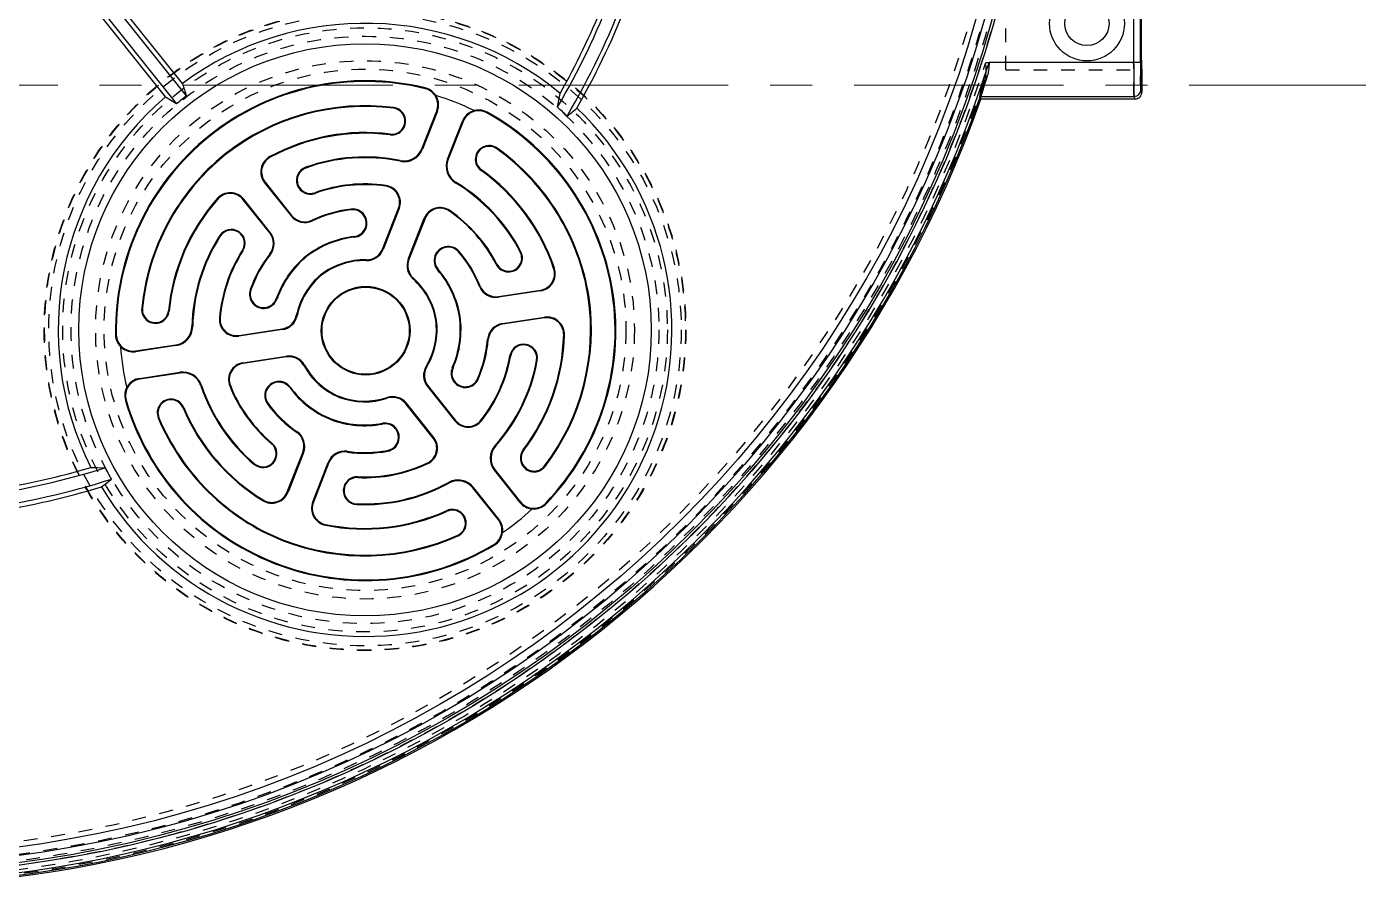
# Model space of a CAD drawing. Header units: millimetres. Extents: x -2414 to 10498, y -2238 to 649.
# Drawn here: x -99.7 to 57.7, y -1091.4 to -989.7 of the extents above; entities that cross this region are included whole.
import ezdxf

# ---------------------------------------------------------------- set-up
doc = ezdxf.new("R2010")
doc.units = ezdxf.units.MM
doc.header["$LTSCALE"] = 16.335
doc.linetypes.add('CENTER', pattern=[0.6, 0.375, -0.075, 0.075, -0.075])
doc.linetypes.add('HIDDEN', pattern=[0.2, 0.1, -0.1])
doc.layers.get('0').update_dxf_attribs({"linetype": 'CONTINUOUS'})
doc.layers.add('DEFAULT_2', color=8, linetype='HIDDEN')
doc.layers.add('moldbase', color=7, linetype='CONTINUOUS', lineweight=20)

msp = doc.modelspace()

# ---------------------------------------------------------------- linework, layer by layer
at = {"color": 7, "linetype": 'Continuous'}
for p, q in [((-80.785, -997.893), (-96.365, -978.355)), ((-97.541, -979.292), (-81.96, -998.83)), ((-81.275, -996.421), (-95.039, -979.16)), ((-97.051, -980.764), (-83.286, -998.025)), ((31.148, -983.1), (31.148, -993.927)), ((31.952, -993.927), (31.952, -983.099)), ((31.952, -993.927), (14.059, -993.927)), ((32.112, -994.794), (32.112, -997.457)), ((-52.563, -996.939), (-52.585, -997.028)), ((32.005, -997.138), (32.112, -997.457)), ((-56.327, -999.345), (-56.316, -999.256)), ((13.097, -997.941), (31.202, -997.941)), ((13.097, -998.262), (13.097, -997.941)), ((31.308, -998.262), (13.097, -998.262)), ((31.308, -998.262), (31.202, -997.941)), ((-52.98, -1004.154), (-51.218, -999.665)), ((-51.135, -999.698), (-52.897, -1004.187)), ((-51.218, -999.665), (-51.135, -999.698)), ((-49.932, -1005.35), (-48.171, -1000.861)), ((-48.087, -1000.894), (-49.849, -1005.383)), ((-48.171, -1000.861), (-48.087, -1000.894)), ((-45.247, -999.81), (-45.292, -999.89)), ((-56.717, -1002.403), (-56.728, -1002.491)), ((-44.125, -1004.134), (-44.072, -1004.061)), ((-76.197, -1004.852), (-76.253, -1004.782)), ((-70.929, -1005.062), (-70.886, -1005.14)), ((-55.535, -1005.616), (-55.517, -1005.529)), ((-52.897, -1004.187), (-52.98, -1004.154)), ((-49.849, -1005.383), (-49.932, -1005.35)), ((-66.675, -1006.409), (-66.705, -1006.325)), ((-45.919, -1006.641), (-45.971, -1006.714)), ((-71.558, -1008.156), (-71.488, -1008.101)), ((-71.558, -1008.156), (-68.435, -1012.072)), ((-71.488, -1008.101), (-68.365, -1012.016)), ((-57.233, -1008.468), (-57.246, -1008.557)), ((-48.971, -1008.193), (-48.925, -1008.116)), ((-77.165, -1010.035), (-77.098, -1010.094)), ((-74.078, -1010.166), (-74.008, -1010.11)), ((-70.956, -1014.082), (-74.078, -1010.166)), ((-70.885, -1014.026), (-74.008, -1010.11)), ((-65.624, -1009.328), (-65.593, -1009.413)), ((-61.307, -1011.356), (-61.317, -1011.267)), ((-57.629, -1015.999), (-55.73, -1011.159)), ((-55.646, -1011.192), (-57.546, -1016.032)), ((-55.73, -1011.159), (-55.646, -1011.192)), ((-49.666, -1011.438), (-49.717, -1011.512)), ((-68.365, -1012.016), (-68.435, -1012.072)), ((-65.903, -1012.66), (-65.941, -1012.579)), ((-54.582, -1017.196), (-52.682, -1012.355)), ((-52.599, -1012.388), (-54.499, -1017.228)), ((-52.682, -1012.355), (-52.599, -1012.388)), ((-76.798, -1014.482), (-76.873, -1014.434)), ((-70.885, -1014.026), (-70.956, -1014.082)), ((-60.955, -1014.509), (-60.945, -1014.598)), ((-74.186, -1016.157), (-74.111, -1016.205)), ((-70.876, -1016.626), (-70.947, -1016.571)), ((-57.546, -1016.032), (-57.629, -1015.999)), ((-48.644, -1016.326), (-48.577, -1016.267)), ((-41.345, -1016.351), (-41.265, -1016.31)), ((-66.652, -1016.821), (-66.597, -1016.892)), ((-59.529, -1017.355), (-59.527, -1017.265)), ((-54.499, -1017.228), (-54.582, -1017.196)), ((-44.101, -1017.776), (-44.181, -1017.817)), ((-64.835, -1019.1), (-64.891, -1019.03)), ((-54.028, -1019.514), (-53.969, -1019.447)), ((-51.047, -1018.398), (-51.115, -1018.457)), ((-37.31, -1018.257), (-37.395, -1018.286)), ((-73.17, -1020.816), (-73.255, -1020.787)), ((-46.162, -1020.408), (-46.079, -1020.374)), ((-43.92, -1021.611), (-38.967, -1020.865)), ((-38.954, -1020.953), (-43.907, -1021.7)), ((-38.967, -1020.865), (-38.954, -1020.953)), ((-70.174, -1021.861), (-70.09, -1021.89)), ((-43.907, -1021.7), (-43.92, -1021.611)), ((-33.306, -1021.687), (-33.217, -1021.673)), ((-85.989, -1022.998), (-86.078, -1022.989)), ((-82.921, -1023.298), (-82.832, -1023.307)), ((-76.892, -1024.145), (-76.803, -1024.152)), ((-67.718, -1023.885), (-67.805, -1023.867)), ((-51.326, -1024.403), (-51.237, -1024.389)), ((-48.444, -1023.969), (-48.533, -1023.981)), ((-43.439, -1024.799), (-38.487, -1024.052)), ((-38.474, -1024.141), (-43.426, -1024.887)), ((-38.487, -1024.052), (-38.474, -1024.141)), ((-80.05, -1025.165), (-80.14, -1025.164)), ((-74.604, -1026.21), (-69.462, -1025.435)), ((-69.449, -1025.523), (-74.59, -1026.298)), ((-69.462, -1025.435), (-69.449, -1025.523)), ((-43.426, -1024.887), (-43.439, -1024.799)), ((-89.171, -1026.132), (-89.08, -1026.131)), ((-86.813, -1028.05), (-82.045, -1027.331)), ((-82.032, -1027.42), (-86.8, -1028.138)), ((-82.045, -1027.331), (-82.032, -1027.42)), ((-74.59, -1026.298), (-74.604, -1026.21)), ((-45.214, -1026.698), (-45.125, -1026.706)), ((-36.121, -1026.144), (-36.211, -1026.142)), ((-86.8, -1028.138), (-86.813, -1028.05)), ((-74.116, -1029.447), (-68.974, -1028.672)), ((-68.961, -1028.761), (-74.103, -1029.536)), ((-68.974, -1028.672), (-68.961, -1028.761)), ((-42.469, -1028.606), (-42.557, -1028.59)), ((-39.415, -1029.155), (-39.327, -1029.17)), ((-86.325, -1031.287), (-81.557, -1030.569)), ((-81.544, -1030.657), (-86.312, -1031.376)), ((-81.557, -1030.569), (-81.544, -1030.657)), ((-74.103, -1029.536), (-74.116, -1029.447)), ((-66.837, -1029.728), (-66.916, -1029.771)), ((-52.467, -1029.871), (-52.391, -1029.917)), ((-49.29, -1030.058), (-49.372, -1030.022)), ((-86.312, -1031.376), (-86.325, -1031.287)), ((-78.999, -1032.139), (-79.084, -1032.167)), ((-75.681, -1032.183), (-75.598, -1032.15)), ((-68.588, -1032.386), (-68.516, -1032.333)), ((-52.313, -1032.249), (-52.243, -1032.193)), ((-52.313, -1032.249), (-49.071, -1036.315)), ((-52.243, -1032.193), (-49.001, -1036.259)), ((-46.383, -1031.33), (-46.301, -1031.366)), ((-88.001, -1033.903), (-87.913, -1033.878)), ((-62.672, -1033.451), (-62.705, -1033.534)), ((-57.087, -1033.555), (-57.059, -1033.64)), ((-81.192, -1034.769), (-81.109, -1034.734)), ((-71.143, -1034.267), (-71.215, -1034.32)), ((-54.873, -1034.29), (-54.803, -1034.234)), ((-51.631, -1038.356), (-54.873, -1034.29)), ((-51.561, -1038.3), (-54.803, -1034.234)), ((-84.035, -1035.96), (-84.118, -1035.995)), ((-63.738, -1036.163), (-63.704, -1036.08)), ((-57.612, -1036.694), (-57.629, -1036.606)), ((-49.001, -1036.259), (-49.071, -1036.315)), ((-45.919, -1036.302), (-45.99, -1036.246)), ((-67.716, -1037.595), (-67.767, -1037.669)), ((-51.561, -1038.3), (-51.631, -1038.356)), ((-70.741, -1039.019), (-70.683, -1038.951)), ((-68.872, -1044.712), (-67.042, -1040.05)), ((-66.959, -1040.082), (-68.789, -1044.745)), ((-67.042, -1040.05), (-66.959, -1040.082)), ((-61.795, -1039.92), (-61.807, -1040.008)), ((-57.019, -1039.811), (-57.002, -1039.899)), ((-44.298, -1039.198), (-44.232, -1039.258)), ((-40.924, -1039.782), (-40.996, -1039.728)), ((-72.743, -1041.389), (-72.801, -1041.458)), ((-65.871, -1045.89), (-64.041, -1041.227)), ((-63.958, -1041.26), (-65.788, -1045.922)), ((-64.041, -1041.227), (-63.958, -1041.26)), ((-52.275, -1041.37), (-52.313, -1041.289)), ((-38.471, -1041.649), (-38.4, -1041.703)), ((-60.546, -1043.021), (-60.542, -1042.931)), ((-44.379, -1042.198), (-44.309, -1042.142)), ((-44.379, -1042.198), (-41.373, -1045.968)), ((-44.309, -1042.142), (-41.303, -1045.913)), ((-68.789, -1044.745), (-68.872, -1044.712)), ((-49.812, -1043.595), (-49.769, -1043.673)), ((-46.939, -1044.239), (-46.869, -1044.184)), ((-43.933, -1048.01), (-46.939, -1044.239)), ((-43.863, -1047.954), (-46.869, -1044.184)), ((-71.783, -1045.747), (-71.736, -1045.671)), ((-65.788, -1045.922), (-65.871, -1045.89)), ((-60.691, -1046.12), (-60.695, -1046.209)), ((-41.303, -1045.913), (-41.373, -1045.968)), ((-38.269, -1046.112), (-38.336, -1046.048)), ((-49.994, -1047.014), (-50.031, -1046.933)), ((-43.863, -1047.954), (-43.933, -1048.01)), ((-64.358, -1048.662), (-64.341, -1048.574)), ((-69.331, -1050.414), (-69.363, -1050.498)), ((-48.72, -1049.821), (-48.683, -1049.903)), ((-44.414, -1051.012), (-44.461, -1050.933))]:
    msp.add_line(p, q, dxfattribs=at)
for centre, radius in [((-118.638, -951.63), 138.414), ((-118.638, -951.63), 138.114), ((-118.638, -951.63), 137.266), ((-118.638, -951.63), 136.266), ((25.629, -989.317), 4.422), ((25.629, -989.317), 2.613), ((-59.687, -1025.556), 33.834), ((-59.611, -1025.651), 5.242), ((-59.611, -1025.651), 5.152)]:
    msp.add_circle(centre, radius, dxfattribs=at)
for centre, radius, start, end in [((-118.638, -951.63), 94.552, 329.77242, 338.79758), ((-118.638, -951.63), 96.056, 329.58408, 338.98592), ((-118.638, -951.63), 94.018, 330.74092, 337.82908), ((-118.638, -951.63), 96.59, 330.40743, 338.16257), ((-59.687, -1025.556), 36.261, 50.48599, 126.53701), ((-118.638, -951.63), 139.276, 197.67954, 342.32046), ((-118.638, -951.63), 139.577, 198.29371, 341.70629), ((-59.611, -1025.651), 29.564, 76.20792, 180.93208), ((-59.611, -1025.651), 29.473, 76.20792, 180.93208), ((-53.055, -998.944), 1.973, 338.57, 76.20792), ((-53.055, -998.94), 2.06, 338.57, 76.18347), ((-129.181, -980.109), 94.2, 348.28823, 349.31069), ((31.201, -997.137), 0.804, 270.02847, 359.92347), ((31.308, -997.458), 0.804, 270.02417, 0.06753), ((-118.638, -951.63), 139.745, 199.49307, 340.50693), ((-59.687, -1025.556), 36.261, 130.60299, 206.65401), ((-59.687, -1025.556), 36.261, 210.81344, 46.32656), ((-59.687, -1025.556), 34.79, 127.33185, 129.80815), ((-59.698, -1025.779), 26.738, 82.73266, 128.25329), ((-59.698, -1025.779), 26.649, 82.73266, 128.25223), ((-56.522, -1000.874), 1.631, 262.73265, 82.73266), ((-56.522, -1000.874), 1.541, 262.73265, 82.73266), ((-59.687, -1025.556), 28.96, 63.56149, 73.20217), ((-59.687, -1025.556), 34.79, 46.64333, 49.17282), ((-104.758, -913.555), 110.782, 308.49475, 309.26218), ((-46.248, -1001.614), 2.062, 60.97487, 158.57), ((-46.25, -1001.615), 1.973, 60.93208, 158.57), ((-59.611, -1025.651), 29.473, 316.20792, 60.93208), ((-59.611, -1025.651), 29.565, 316.20873, 60.93208), ((-59.698, -1025.779), 23.566, 82.73265, 118.46197), ((-59.698, -1025.779), 23.476, 82.73265, 118.46197), ((-45.022, -1005.387), 1.631, 54.40734, 234.40735), ((-45.022, -1005.387), 1.541, 54.40734, 234.40735), ((-59.635, -1025.804), 26.738, 8.8867, 54.40734), ((-59.467, -1025.595), 26.738, 128.8867, 174.40734), ((-59.467, -1025.595), 26.649, 128.88777, 174.40734), ((-69.947, -1006.872), 2.06, 118.46197, 218.57004), ((-69.947, -1006.872), 1.97, 118.46197, 218.57004), ((-59.698, -1025.779), 20.678, 78.3354, 109.80878), ((-59.698, -1025.779), 20.588, 78.3354, 109.80878), ((-55.065, -1003.336), 2.329, 258.3354, 338.57), ((-55.065, -1003.336), 2.239, 258.3354, 338.57), ((-47.765, -1006.201), 2.329, 158.57, 238.8046), ((-47.765, -1006.201), 2.239, 158.57, 238.8046), ((-59.635, -1025.804), 26.649, 8.88777, 54.40734), ((-66.149, -1007.869), 1.641, 109.80878, 289.80878), ((-66.149, -1007.869), 1.551, 109.80878, 289.80878), ((-59.635, -1025.804), 23.476, 18.67803, 54.40735), ((-59.635, -1025.804), 23.566, 18.67803, 54.40735), ((-59.698, -1025.779), 17.486, 81.89723, 109.80878), ((-59.698, -1025.779), 17.396, 81.89723, 109.80878), ((-57.517, -1010.457), 1.92, 338.57, 81.89723), ((-57.517, -1010.457), 2.009, 338.57, 81.89723), ((-59.635, -1025.804), 20.588, 27.33122, 58.8046), ((-59.635, -1025.804), 20.678, 27.33122, 58.8046), ((-59.467, -1025.595), 23.566, 138.67803, 174.40735), ((-59.467, -1025.595), 23.476, 138.67803, 174.40735), ((-75.618, -1011.395), 2.06, 38.56996, 138.67803), ((-75.618, -1011.395), 1.97, 38.56996, 138.67803), ((-59.698, -1025.779), 14.602, 96.36462, 115.31092), ((-59.698, -1025.779), 14.513, 96.36462, 115.31092), ((-61.131, -1012.933), 1.676, 276.36461, 96.36462), ((-61.131, -1012.933), 1.586, 276.36461, 96.36462), ((-50.812, -1013.089), 2.009, 55.24277, 158.57), ((-50.812, -1013.089), 1.92, 55.24277, 158.57), ((-59.635, -1025.804), 17.396, 27.33122, 55.24277), ((-59.635, -1025.804), 17.486, 27.33122, 55.24277), ((-66.798, -1010.767), 2.094, 218.57005, 295.31092), ((-66.798, -1010.767), 2.004, 218.57005, 295.31092), ((-59.467, -1025.595), 20.678, 147.33122, 178.8046), ((-59.467, -1025.595), 20.588, 147.33122, 178.8046), ((-75.492, -1015.319), 1.641, 327.33122, 147.33122), ((-75.492, -1015.319), 1.551, 327.33122, 147.33122), ((-72.523, -1015.332), 2.004, 321.82908, 38.56996), ((-72.523, -1015.332), 2.094, 321.82908, 38.56996), ((-59.698, -1025.779), 11.34, 96.36461, 127.82325), ((-59.698, -1025.779), 11.25, 96.36461, 127.81731), ((-59.467, -1025.595), 17.486, 147.33122, 175.24277), ((-59.467, -1025.595), 17.396, 147.33122, 175.24277), ((-59.467, -1025.595), 14.602, 141.82908, 160.77538), ((-59.467, -1025.595), 14.513, 141.82908, 160.77538), ((-59.487, -1015.27), 2.085, 268.84843, 338.57), ((-59.487, -1015.27), 1.995, 268.84843, 338.57), ((-49.846, -1017.362), 1.676, 40.77538, 220.77539), ((-49.846, -1017.362), 1.586, 40.77538, 220.77539), ((-59.635, -1025.804), 14.513, 21.82908, 40.77538), ((-59.635, -1025.804), 14.602, 21.82908, 40.77538), ((-42.723, -1017.064), 1.641, 207.33122, 27.33122), ((-42.723, -1017.064), 1.551, 207.33122, 27.33122), ((-59.467, -1025.595), 11.34, 129.31675, 160.77539), ((-59.467, -1025.595), 11.25, 129.32269, 160.77539), ((-59.698, -1025.779), 8.516, 88.84843, 127.57557), ((-59.698, -1025.779), 8.426, 88.84843, 127.565), ((-52.641, -1017.957), 2.085, 158.57, 228.29157), ((-52.641, -1017.957), 1.995, 158.57, 228.29157), ((-59.467, -1025.595), 8.516, 129.56443, 168.29157), ((-59.467, -1025.595), 8.426, 129.575, 168.29157), ((-59.635, -1025.804), 8.426, 9.575, 48.29157), ((-59.635, -1025.804), 8.516, 9.56443, 48.29157), ((-59.635, -1025.804), 11.25, 9.32269, 40.77539), ((-59.635, -1025.804), 11.34, 9.31675, 40.77539), ((-39.261, -1018.917), 1.97, 278.57001, 18.67803), ((-39.261, -1018.917), 2.06, 278.57001, 18.67803), ((-71.672, -1021.339), 1.676, 160.77538, 340.77539), ((-71.672, -1021.339), 1.586, 160.77538, 340.77539), ((-44.219, -1019.629), 2.094, 201.82908, 278.57001), ((-44.219, -1019.629), 2.004, 201.82908, 278.57001), ((-59.679, -1025.512), 26.649, 322.73266, 8.25223), ((-59.679, -1025.512), 26.738, 322.73266, 8.25329), ((-84.455, -1023.148), 1.631, 174.40734, 354.40735), ((-84.455, -1023.148), 1.541, 174.40734, 354.40735), ((-74.89, -1024.311), 2.009, 175.24277, 278.57), ((-74.89, -1024.311), 1.92, 175.24277, 278.57), ((-69.759, -1023.462), 1.995, 278.57, 348.29157), ((-69.759, -1023.462), 2.085, 278.57, 348.29157), ((-59.679, -1025.512), 8.426, 328.84843, 7.565), ((-59.679, -1025.512), 8.516, 328.84843, 7.57557), ((-59.679, -1025.512), 11.25, 336.36461, 7.81731), ((-59.679, -1025.512), 11.34, 336.36461, 7.82325), ((-38.18, -1026.089), 2.06, 358.46197, 98.56999), ((-38.18, -1026.089), 1.97, 358.46197, 98.56999), ((-82.379, -1025.117), 2.239, 278.57, 358.8046), ((-82.379, -1025.117), 2.329, 278.57, 358.8046), ((-43.127, -1026.869), 2.094, 98.56999, 175.31092), ((-43.127, -1026.869), 2.004, 98.56999, 175.31092), ((-87.112, -1026.098), 2.06, 180.95653, 278.57), ((-87.107, -1026.098), 1.973, 180.93208, 278.57), ((-59.687, -1025.556), 28.96, 183.93783, 193.57851), ((-59.679, -1025.512), 14.513, 336.36462, 355.31092), ((-59.679, -1025.512), 14.602, 336.36462, 355.31092), ((-40.942, -1028.88), 1.641, 349.80878, 169.80878), ((-40.942, -1028.88), 1.551, 349.80878, 169.80878), ((-59.679, -1025.512), 23.476, 322.73265, 358.46197), ((-59.679, -1025.512), 23.566, 322.73265, 358.46197), ((-68.663, -1030.734), 2.085, 28.84843, 98.57), ((-68.663, -1030.734), 1.995, 28.84843, 98.57), ((-59.679, -1025.512), 17.396, 321.89723, 349.80878), ((-59.679, -1025.512), 17.486, 321.89723, 349.80878), ((-59.679, -1025.512), 20.588, 318.3354, 349.80878), ((-59.679, -1025.512), 20.678, 318.3354, 349.80878), ((-81.21, -1032.871), 2.329, 18.3354, 98.57), ((-81.21, -1032.871), 2.239, 18.3354, 98.57), ((-73.816, -1031.434), 2.009, 98.57, 201.89723), ((-73.816, -1031.434), 1.92, 98.57, 201.89723), ((-59.457, -1025.662), 8.516, 208.84843, 247.57557), ((-59.457, -1025.662), 8.426, 208.84843, 247.565), ((-50.683, -1030.949), 2.085, 148.84843, 218.57), ((-50.683, -1030.949), 1.995, 148.84843, 218.57), ((-47.837, -1030.694), 1.676, 156.36461, 336.36462), ((-47.837, -1030.694), 1.586, 156.36461, 336.36462), ((-86.02, -1033.329), 2.062, 98.57, 196.16513), ((-86.018, -1033.327), 1.973, 98.57, 196.20792), ((-59.457, -1025.662), 20.678, 198.3354, 229.80878), ((-59.457, -1025.662), 20.588, 198.3354, 229.80878), ((-59.457, -1025.662), 17.486, 201.89723, 229.80878), ((-59.457, -1025.662), 17.396, 201.89723, 229.80878), ((-69.866, -1033.327), 1.676, 36.36461, 216.36462), ((-69.866, -1033.327), 1.586, 36.36461, 216.36462), ((-59.457, -1025.662), 11.34, 216.36461, 247.82325), ((-59.457, -1025.662), 11.25, 216.36461, 247.81731), ((-59.611, -1025.651), 29.565, 196.20792, 300.93125), ((-59.611, -1025.651), 29.473, 196.20792, 300.93208), ((-82.614, -1035.365), 1.631, 22.73265, 202.73266), ((-82.614, -1035.365), 1.541, 22.73265, 202.73266), ((-59.732, -1025.554), 8.516, 249.56443, 288.29157), ((-59.732, -1025.554), 8.426, 249.575, 288.29157), ((-56.433, -1035.534), 2.085, 38.57, 108.29157), ((-56.433, -1035.534), 1.995, 38.57, 108.29157), ((-59.457, -1025.662), 23.566, 202.73265, 238.46197), ((-59.457, -1025.662), 23.476, 202.73265, 238.46197), ((-59.457, -1025.662), 14.602, 216.36462, 235.31092), ((-59.457, -1025.662), 14.513, 216.36462, 235.31092), ((-59.457, -1025.662), 26.738, 202.73266, 248.25329), ((-59.457, -1025.662), 26.649, 202.73266, 248.25223), ((-59.732, -1025.554), 11.34, 249.31675, 280.77539), ((-59.732, -1025.554), 11.25, 249.32269, 280.77539), ((-57.315, -1038.253), 1.676, 280.77538, 100.77539), ((-57.315, -1038.253), 1.586, 280.77538, 100.77539), ((-47.5, -1035.062), 2.009, 218.57, 321.89723), ((-47.5, -1035.062), 1.92, 218.57, 321.89723), ((-68.908, -1039.317), 2.004, 338.56999, 55.31092), ((-68.908, -1039.317), 2.094, 338.56999, 55.31092), ((-53.132, -1039.553), 1.92, 295.24277, 38.57), ((-53.132, -1039.553), 2.009, 295.24277, 38.57), ((-71.742, -1040.204), 1.641, 229.80878, 49.80878), ((-71.742, -1040.204), 1.551, 229.80878, 49.80878), ((-62.092, -1041.992), 2.094, 81.82908, 158.57001), ((-62.092, -1041.992), 2.004, 81.82908, 158.57001), ((-59.732, -1025.554), 14.602, 261.82908, 280.77538), ((-59.732, -1025.554), 14.513, 261.82908, 280.77538), ((-42.559, -1040.746), 2.329, 138.3354, 218.57), ((-42.559, -1040.746), 2.239, 138.3354, 218.57), ((-39.698, -1040.715), 1.631, 142.73265, 322.73266), ((-39.698, -1040.715), 1.541, 142.73265, 322.73266), ((-118.638, -951.63), 94.018, 279.31092, 286.39908), ((-88.527, -947.69), 94.2, 267.82931, 268.85177), ((-59.732, -1025.554), 17.486, 267.33122, 295.24277), ((-59.732, -1025.554), 17.396, 267.33122, 295.24277), ((-118.638, -951.63), 96.056, 278.15408, 287.55592), ((-118.638, -951.63), 94.552, 278.34242, 287.36758), ((-158.847, -956.688), 110.782, 307.87782, 308.64525), ((-59.687, -1025.556), 34.79, 207.96718, 210.49667), ((-60.618, -1044.57), 1.641, 87.33122, 267.33122), ((-60.618, -1044.57), 1.551, 87.33122, 267.33122), ((-48.69, -1045.636), 2.329, 38.57, 118.8046), ((-48.69, -1045.636), 2.239, 38.57, 118.8046), ((-118.638, -951.63), 96.59, 278.97743, 286.73257), ((-70.706, -1043.992), 2.06, 238.46197, 338.56999), ((-70.706, -1043.992), 1.97, 238.46197, 338.56999), ((-59.732, -1025.554), 20.678, 267.33122, 298.8046), ((-59.732, -1025.554), 20.588, 267.33122, 298.8046), ((-63.954, -1046.642), 2.06, 158.57001, 258.67803), ((-63.954, -1046.642), 1.97, 158.57001, 258.67803), ((-39.76, -1044.682), 2.063, 218.57, 265.03687), ((-39.76, -1044.682), 1.973, 218.57, 316.20792), ((-59.732, -1025.554), 23.566, 258.67803, 294.40735), ((-59.732, -1025.554), 23.476, 258.67803, 294.40735), ((-49.357, -1048.418), 1.631, 294.40734, 114.40735), ((-49.357, -1048.418), 1.541, 294.40734, 114.40735), ((-45.476, -1049.24), 1.973, 300.93208, 38.57), ((-45.476, -1049.24), 2.063, 352.10313, 38.57), ((-59.687, -1025.556), 28.96, 304.14528, 312.99472), ((-59.732, -1025.554), 26.738, 248.8867, 294.40734), ((-59.732, -1025.554), 26.649, 248.88777, 294.40734)]:
    msp.add_arc(centre, radius, start, end, dxfattribs=at)
for points, knots in [([(32.112, -983.84), (32.109, -983.84), (32.105, -983.852), (32.101, -983.869), (32.097, -983.904), (32.09, -983.973), (32.083, -984.093), (32.074, -984.273), (32.066, -984.502), (32.058, -984.777), (32.051, -985.097), (32.041, -985.6), (32.031, -986.313), (32.023, -987.248), (32.017, -988.262), (32.015, -989.317), (32.017, -990.372), (32.023, -991.386), (32.031, -992.321), (32.041, -993.034), (32.051, -993.537), (32.058, -993.857), (32.066, -994.132), (32.074, -994.361), (32.083, -994.541), (32.09, -994.661), (32.097, -994.73), (32.101, -994.765), (32.105, -994.782), (32.109, -994.794), (32.112, -994.794)], [0, 0, 0, 0, 0.0007397, 0.0025963, 0.0056278, 0.0098372, 0.0217698, 0.0383129, 0.0592887, 0.0845012, 0.1137223, 0.1466529, 0.222374, 0.3087587, 0.4025003, 0.4999866, 0.5974727, 0.6912156, 0.7776044, 0.8533315, 0.8862664, 0.9154911, 0.9407058, 0.9616842, 0.978229, 0.9901623, 0.994372, 0.9974036, 0.9992603, 1, 1, 1, 1]), ([(14.059, -993.927), (14.051, -994.186), (14.034, -994.694), (13.961, -995.204), (13.885, -995.441)], [0, 0, 0, 0, 0.5094451, 1, 1, 1, 1]), ([(31.148, -993.927), (31.148, -994.423), (31.15, -995.146), (31.157, -996.068), (31.163, -996.661), (31.17, -997.155), (31.18, -997.534), (31.186, -997.77), (31.195, -997.891), (31.198, -997.929), (31.202, -997.941)], [0, 0, 0, 0, 0.3710335, 0.5397815, 0.689134, 0.8138024, 0.9092193, 0.972014, 0.9904415, 1, 1, 1, 1]), ([(31.952, -993.927), (31.952, -994.324), (31.954, -994.902), (31.96, -995.64), (31.967, -996.114), (31.974, -996.51), (31.983, -996.812), (31.99, -997.002), (31.999, -997.098), (32.002, -997.128), (32.005, -997.138)], [0, 0, 0, 0, 0.3710029, 0.5397303, 0.6890659, 0.8137238, 0.90914, 0.9719492, 0.9903967, 1, 1, 1, 1]), ([(13.885, -995.441), (13.781, -995.762), (13.632, -996.222), (13.443, -996.804), (13.327, -997.164), (13.233, -997.462), (13.161, -997.69), (13.121, -997.841), (13.097, -997.917), (13.097, -997.941)], [0, 0, 0, 0, 0.3859461, 0.5536119, 0.699274, 0.819533, 0.9113457, 0.9720159, 1, 1, 1, 1]), ([(-39.939, -1046.737), (-39.635, -1046.764), (-39.008, -1046.681), (-38.48, -1046.332), (-38.269, -1046.112)], [0, 0, 0, 0, 0.5000008, 1, 1, 1, 1]), ([(-44.414, -1051.012), (-44.152, -1050.855), (-43.695, -1050.418), (-43.474, -1049.825), (-43.432, -1049.523)], [0, 0, 0, 0, 0.4999992, 1, 1, 1, 1])]:
    msp.add_open_spline(points, degree=3, knots=knots, dxfattribs=at)
for points in [[(-81.275, -996.421), (-81.112, -996.912), (-80.949, -997.402), (-80.785, -997.893)], [(-81.96, -998.83), (-82.402, -998.562), (-82.844, -998.293), (-83.286, -998.025)]]:
    msp.add_open_spline(points, degree=3, dxfattribs=at)
at = {"layer": 'DEFAULT_2', "color": 8, "linetype": 'HIDDEN'}
for p, q in [((16.032, -994.794), (16.032, -988.24)), ((13.679, -993.927), (14.059, -993.927)), ((16.032, -994.794), (32.112, -994.794)), ((13.097, -997.941), (12.984, -997.941))]:
    msp.add_line(p, q, dxfattribs=at)
for centre, radius in [((-118.638, -951.63), 138.382), ((-118.638, -951.63), 137.883), ((-118.638, -951.63), 137.132), ((-118.638, -951.63), 135.632), ((-59.687, -1025.556), 37.914), ((-59.687, -1025.556), 37.866), ((-59.687, -1025.556), 37.365), ((-59.687, -1025.556), 35.726), ((-59.687, -1025.556), 34.731), ((-59.687, -1025.556), 31.835), ((-59.687, -1025.556), 30.84)]:
    msp.add_circle(centre, radius, dxfattribs=at)
for radius, start, end in [(138.913, 197.72718, 342.27282), (139.416, 198.48871, 341.51129)]:
    msp.add_arc((-118.638, -951.63), radius, start, end, dxfattribs=at)
at = {"layer": 'DEFAULT_2', "color": 8, "linetype": 'HIDDEN', "extrusion": (0, 0, -1)}
msp.add_ellipse((-118.638, -1081.865), major_axis=(0, 195.453), ratio=0.7456588, start_param=1.1269869, end_param=1.1288016, dxfattribs=at)
at = {"layer": 'DEFAULT_2', "color": 8, "linetype": 'HIDDEN'}
for points, knots in [([(32.085, -994.572), (32.07, -994.321), (32.052, -993.663), (32.032, -992.488), (32.019, -990.988), (32.014, -989.317), (32.019, -987.646), (32.032, -986.147), (32.052, -984.971), (32.07, -984.314), (32.085, -984.062)], [0, 0, 0, 0, 0.0719822, 0.1877354, 0.3354396, 0.4999878, 0.6645365, 0.812247, 0.9280113, 1, 1, 1, 1]), ([(13.582, -995.841), (13.675, -995.545), (13.728, -994.895), (13.696, -994.257), (13.679, -993.927)], [0, 0, 0, 0, 0.4840391, 1, 1, 1, 1]), ([(31.202, -997.941), (31.198, -997.929), (31.195, -997.891), (31.186, -997.77), (31.18, -997.534), (31.17, -997.155), (31.163, -996.661), (31.157, -996.068), (31.15, -995.146), (31.148, -994.423), (31.148, -993.927)], [0, 0, 0, 0, 0.0095587, 0.0279861, 0.0907808, 0.1861977, 0.3108661, 0.4602187, 0.6289667, 1, 1, 1, 1]), ([(32.005, -997.138), (32.002, -997.128), (31.999, -997.098), (31.99, -997.002), (31.983, -996.812), (31.974, -996.51), (31.967, -996.114), (31.96, -995.64), (31.954, -994.902), (31.952, -994.324), (31.952, -993.927)], [0, 0, 0, 0, 0.0096036, 0.0280511, 0.09086, 0.1862763, 0.3109344, 0.4602699, 0.6289972, 1, 1, 1, 1]), ([(32.112, -994.794), (32.106, -994.794), (32.104, -994.767), (32.096, -994.733), (32.091, -994.659), (32.087, -994.605), (32.085, -994.572)], [0, 0, 0, 0, 0.0693489, 0.2580754, 0.5685159, 1, 1, 1, 1]), ([(12.984, -997.941), (12.977, -997.922), (12.992, -997.856), (13.014, -997.732), (13.066, -997.542), (13.135, -997.295), (13.224, -996.994), (13.374, -996.503), (13.496, -996.113), (13.582, -995.841)], [0, 0, 0, 0, 0.0278667, 0.0871086, 0.1769732, 0.2954074, 0.4399663, 0.6077942, 1, 1, 1, 1])]:
    msp.add_open_spline(points, degree=3, knots=knots, dxfattribs=at)
at = {"layer": 'moldbase', "color": 1, "linetype": 'CENTER', "ltscale": 4.042853}
msp.add_line((181.362, -996.63), (-418.638, -996.63), dxfattribs=at)

doc.saveas('drawing.dxf')
